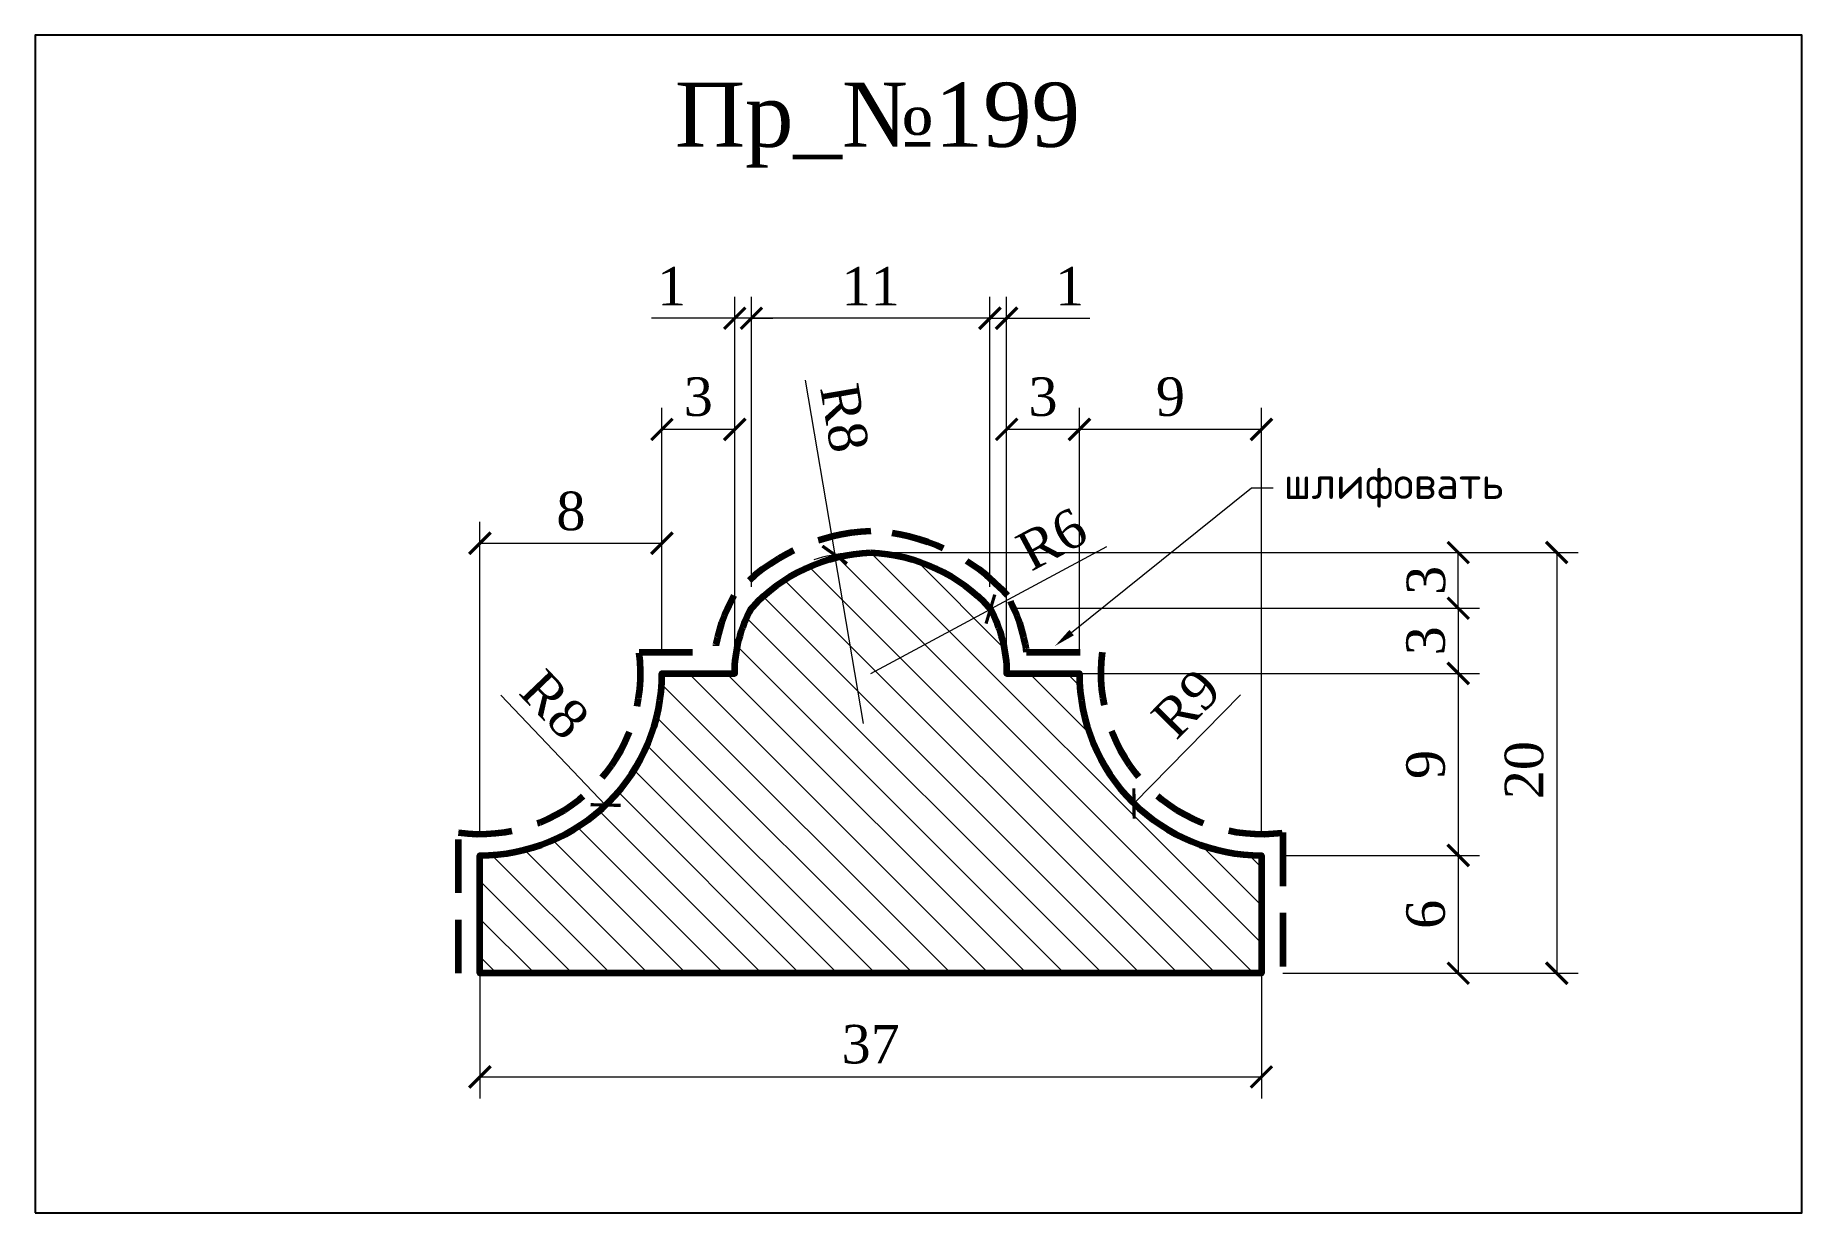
# Model space of a CAD drawing. Header units: millimetres. Extents: x 305098.7 to 305181.2, y -92378 to -92323.
import ezdxf
from ezdxf import colors
from ezdxf.entities.mleader import LeaderData, LeaderLine
from ezdxf.math import Vec2, Vec3

# ---------------------------------------------------------------- set-up
doc = ezdxf.new("R2010")
doc.units = ezdxf.units.MM
doc.header["$MEASUREMENT"] = 0
doc.linetypes.add('HIDDEN', pattern=[0.375, 0.25, -0.125])
doc.layers.add('Outside panel', color=7, linetype='Continuous', lineweight=18, true_color=0x7f5e57)
for name, color, linetype, lineweight in [('линия 15', 7, 'Continuous', 15), ('линия 50', 1, 'Continuous', 211), ('служебный слой РАЗМЕРЫ', 7, 'Continuous', 9)]:
    doc.layers.add(name, color=color, linetype=linetype, lineweight=lineweight)
doc.layers.add('размеры в модели', color=7, linetype='Continuous')
doc.styles.add('ELECT', font='times.ttf')
doc.styles.get("Standard").update_dxf_attribs({"font": 'times.ttf'})
doc.styles.add('ЕСКД профили текст', font='isocpeur.ttf')
doc.dimstyles.new('M_1', dxfattribs={"dimtxt": 1.8, "dimasz": 1, "dimexe": 1, "dimexo": 1, "dimgap": 0.6, "dimtad": 1, "dimdec": 0, "dimdsep": 46, "dimtxsty": 'Standard', "dimblk": 'ARCHTICK', "dimcen": -5, "dimclrd": 7, "dimclre": 7, "dimclrt": 7, "dimadec": 0, "dimazin": 0, "dimtfac": 1, "dimtdec": 0, "dimtmove": 0, "dimatfit": 3, "dimfxl": 1, "dimtolj": 1, "dimtzin": 0, "dimlwd": 5, "dimlwe": 5, "dimarcsym": 0})

# ---------------------------------------------------------------- blocks, each defined once
blk = doc.blocks.new('_ArchTick')
at = {"color": 0, "linetype": 'ByBlock', "const_width": 0.15}
blk.add_lwpolyline([(-0.5, -0.5), (0.5, 0.5)], dxfattribs=at)
blk = doc.blocks.new('*D2')
at = {"layer": 'Defpoints', "color": 0, "ltscale": 1000, "transparency": 16777216}
for p in [(305137.7268821059, -92347.12373883478), (305155.9768821058, -92366.7773536128), (305169.7685085959, -92366.7773536128)]:
    blk.add_point(p, dxfattribs=at)
at = {"layer": 'линия 15', "color": 7, "lineweight": 5, "ltscale": 1000, "transparency": 16777216}
for p, q in [((305138.7268821059, -92347.12373883478), (305170.7685085959, -92347.12373883478)), ((305169.7685085959, -92347.12373883478), (305169.7685085959, -92366.7773536128)), ((305156.9768821058, -92366.7773536128), (305170.7685085959, -92366.7773536128))]:
    blk.add_line(p, q, dxfattribs=at)
for p, rotation in [((305169.7685085959, -92347.12373883478), 90), ((305169.7685085959, -92366.7773536128), 270)]:
    blk.add_blockref('_ArchTick', p, dxfattribs=dict(at, rotation=rotation))
at = {"layer": 'линия 15', "color": 7, "ltscale": 1000, "transparency": 16777216, "insert": (305168.2529354164, -92357.28926555198), "char_height": 1.8, "attachment_point": 5, "rotation": 90}
blk.add_mtext('\\A1;20', dxfattribs=at)
blk = doc.blocks.new('*D18')
at = {"layer": 'Defpoints', "color": 0, "ltscale": 1000, "transparency": 16777216}
for p in [(305119.4768821063, -92352.77373883498), (305125.3487569935, -92358.9195573565)]:
    blk.add_point(p, dxfattribs=at)
at = {"layer": 'размеры в модели', "color": 7, "lineweight": 5, "ltscale": 1000, "transparency": 16777216}
blk.add_line((305120.4517841717, -92353.79412351367), (305125.3487569935, -92358.9195573565), dxfattribs=at)
at = {"layer": 'размеры в модели', "color": 7, "lineweight": 5, "ltscale": 1000, "transparency": 16777216, "rotation": 313.6941673580189}
blk.add_blockref('_ArchTick', (305125.3487569935, -92358.9195573565), dxfattribs=at)
at = {"layer": 'размеры в модели', "color": 7, "ltscale": 1000, "transparency": 16777216, "insert": (305122.9648292633, -92354.23049981485), "char_height": 1.8, "attachment_point": 5, "rotation": 313.69416735801883}
blk.add_mtext('\\A1;R8', dxfattribs=at)
blk = doc.blocks.new('*D17')
at = {"layer": 'Defpoints', "color": 0, "ltscale": 1000, "transparency": 16777216}
for p in [(305155.9768821058, -92352.77373883475), (305150.0252215741, -92358.84232490705)]:
    blk.add_point(p, dxfattribs=at)
at = {"layer": 'размеры в модели', "color": 7, "lineweight": 5, "ltscale": 1000, "transparency": 16777216}
blk.add_line((305155.0023636368, -92353.76740256546), (305150.0252215741, -92358.84232490705), dxfattribs=at)
at = {"layer": 'размеры в модели', "color": 7, "lineweight": 5, "ltscale": 1000, "transparency": 16777216, "rotation": 225.5573204049394}
blk.add_blockref('_ArchTick', (305150.0252215741, -92358.84232490705), dxfattribs=at)
at = {"layer": 'размеры в модели', "color": 7, "ltscale": 1000, "transparency": 16777216, "insert": (305152.4683489144, -92354.18299287128), "char_height": 1.8, "attachment_point": 5, "rotation": 45.557320404939354}
blk.add_mtext('\\A1;R9', dxfattribs=at)
blk = doc.blocks.new('*D16')
at = {"layer": 'Defpoints', "color": 0, "ltscale": 1000, "transparency": 16777216}
for p in [(305143.3195753789, -92349.76636756536), (305137.7268821058, -92352.77373883464)]:
    blk.add_point(p, dxfattribs=at)
at = {"layer": 'размеры в модели', "color": 7, "lineweight": 5, "ltscale": 1000, "transparency": 16777216}
for p in [(305148.7393910605, -92346.851958144), (305137.7268821058, -92352.77373883464)]:
    blk.add_line(p, (305143.3195753789, -92349.76636756536), dxfattribs=at)
at = {"layer": 'размеры в модели', "color": 7, "lineweight": 5, "ltscale": 1000, "transparency": 16777216, "rotation": 208.2683506992774}
blk.add_blockref('_ArchTick', (305143.3195753789, -92349.76636756536), dxfattribs=at)
at = {"layer": 'размеры в модели', "color": 7, "ltscale": 1000, "transparency": 16777216, "insert": (305146.1924441704, -92346.50073652467), "char_height": 1.8, "attachment_point": 5, "rotation": 28.26835069927743}
blk.add_mtext('\\A1;R6', dxfattribs=at)
blk = doc.blocks.new('*D15')
at = {"layer": 'Defpoints', "color": 0, "ltscale": 1000, "transparency": 16777216}
for p in [(305136.048020447, -92347.22987914817), (305137.3891517337, -92355.11239572389)]:
    blk.add_point(p, dxfattribs=at)
at = {"layer": 'размеры в модели', "color": 7, "lineweight": 5, "ltscale": 1000, "transparency": 16777216}
for p in [(305134.6596528225, -92339.06973038254), (305137.3891517337, -92355.11239572389)]:
    blk.add_line(p, (305136.048020447, -92347.22987914817), dxfattribs=at)
blk.add_arc((305137.3891517337, -92355.11239572389), 7.995792687084759, 94.74493243977896, 106.8215816511392, dxfattribs=at)
at = {"layer": 'размеры в модели', "color": 7, "lineweight": 5, "ltscale": 1000, "transparency": 16777216, "rotation": 279.6558406476701}
blk.add_blockref('_ArchTick', (305136.048020447, -92347.22987914817), dxfattribs=at)
at = {"layer": 'размеры в модели', "color": 7, "ltscale": 1000, "transparency": 16777216, "insert": (305136.4978606551, -92340.83800973624), "char_height": 1.8, "attachment_point": 5, "rotation": 279.65584064767006}
blk.add_mtext('\\A1;R8', dxfattribs=at)
blk = doc.blocks.new('*D14')
at = {"layer": 'Defpoints', "color": 0, "ltscale": 1000, "transparency": 16777216}
for p in [(305119.4768821058, -92361.27373883469), (305155.9768821058, -92361.27373883469), (305155.9768821058, -92371.62096897904)]:
    blk.add_point(p, dxfattribs=at)
at = {"layer": 'размеры в модели', "color": 7, "lineweight": 5, "ltscale": 1000, "transparency": 16777216}
for p, q in [((305119.4768821058, -92362.27373883469), (305119.4768821058, -92372.62096897904)), ((305155.9768821058, -92362.27373883469), (305155.9768821058, -92372.62096897904)), ((305119.4768821058, -92371.62096897904), (305155.9768821058, -92371.62096897904))]:
    blk.add_line(p, q, dxfattribs=at)
at = {"layer": 'размеры в модели', "color": 7, "lineweight": 5, "ltscale": 1000, "transparency": 16777216, "rotation": 180}
blk.add_blockref('_ArchTick', (305119.4768821058, -92371.62096897904), dxfattribs=at)
at = {"layer": 'размеры в модели', "color": 7, "lineweight": 5, "ltscale": 1000, "transparency": 16777216}
blk.add_blockref('_ArchTick', (305155.9768821058, -92371.62096897904), dxfattribs=at)
at = {"layer": 'размеры в модели', "color": 7, "ltscale": 1000, "transparency": 16777216, "insert": (305137.7268821058, -92370.1028002696), "char_height": 1.8, "attachment_point": 5}
blk.add_mtext('\\A1;37', dxfattribs=at)
blk = doc.blocks.new('*D13')
at = {"layer": 'Defpoints', "color": 0, "ltscale": 1000, "transparency": 16777216}
for p in [(305155.9768821058, -92361.27373883469), (305155.9768821058, -92366.7773536128), (305165.1705589048, -92366.7773536128)]:
    blk.add_point(p, dxfattribs=at)
at = {"layer": 'размеры в модели', "color": 7, "lineweight": 5, "ltscale": 1000, "transparency": 16777216}
for p, q in [((305156.9768821058, -92361.27373883469), (305166.1705589048, -92361.27373883469)), ((305165.1705589048, -92361.27373883469), (305165.1705589048, -92366.7773536128)), ((305156.9768821058, -92366.7773536128), (305166.1705589048, -92366.7773536128))]:
    blk.add_line(p, q, dxfattribs=at)
for p, rotation in [((305165.1705589048, -92361.27373883469), 90), ((305165.1705589048, -92366.7773536128), 270)]:
    blk.add_blockref('_ArchTick', p, dxfattribs=dict(at, rotation=rotation))
at = {"layer": 'размеры в модели', "color": 7, "ltscale": 1000, "transparency": 16777216, "insert": (305163.6549857252, -92364.02554622368), "char_height": 1.8, "attachment_point": 5, "rotation": 90}
blk.add_mtext('\\A1;6', dxfattribs=at)
blk = doc.blocks.new('*D12')
at = {"layer": 'Defpoints', "color": 0, "ltscale": 1000, "transparency": 16777216}
for p in [(305147.4768821058, -92352.77373883467), (305155.9768821058, -92361.27373883469), (305165.1705589048, -92361.27373883469)]:
    blk.add_point(p, dxfattribs=at)
at = {"layer": 'размеры в модели', "color": 7, "lineweight": 5, "ltscale": 1000, "transparency": 16777216}
for p, q in [((305148.4768821058, -92352.77373883467), (305166.1705589048, -92352.77373883467)), ((305165.1705589048, -92352.77373883467), (305165.1705589048, -92361.27373883469)), ((305156.9768821058, -92361.27373883469), (305166.1705589048, -92361.27373883469))]:
    blk.add_line(p, q, dxfattribs=at)
for p, rotation in [((305165.1705589048, -92352.77373883467), 90), ((305165.1705589048, -92361.27373883469), 270)]:
    blk.add_blockref('_ArchTick', p, dxfattribs=dict(at, rotation=rotation))
at = {"layer": 'размеры в модели', "color": 7, "ltscale": 1000, "transparency": 16777216, "insert": (305163.6523901953, -92357.02373883461), "char_height": 1.8, "attachment_point": 5, "rotation": 90}
blk.add_mtext('\\A1;9', dxfattribs=at)
blk = doc.blocks.new('*D11')
at = {"layer": 'Defpoints', "color": 0, "ltscale": 1000, "transparency": 16777216}
for p in [(305143.2965697922, -92349.72397178193), (305144.0768821058, -92352.77373883469), (305165.1705589048, -92352.77373883469)]:
    blk.add_point(p, dxfattribs=at)
at = {"layer": 'размеры в модели', "color": 7, "lineweight": 5, "ltscale": 1000, "transparency": 16777216}
for p, q in [((305144.2965697922, -92349.72397178193), (305166.1705589048, -92349.72397178193)), ((305165.1705589048, -92349.72397178193), (305165.1705589048, -92352.77373883469)), ((305145.0768821058, -92352.77373883469), (305166.1705589048, -92352.77373883469))]:
    blk.add_line(p, q, dxfattribs=at)
for p, rotation in [((305165.1705589048, -92349.72397178193), 90), ((305165.1705589048, -92352.77373883469), 270)]:
    blk.add_blockref('_ArchTick', p, dxfattribs=dict(at, rotation=rotation))
at = {"layer": 'размеры в модели', "color": 7, "ltscale": 1000, "transparency": 16777216, "insert": (305163.6549857252, -92351.24885530825), "char_height": 1.8, "attachment_point": 5, "rotation": 90}
blk.add_mtext('\\A1;3', dxfattribs=at)
blk = doc.blocks.new('*D9')
at = {"layer": 'Defpoints', "color": 0, "ltscale": 1000, "transparency": 16777216}
for p in [(305147.4768821058, -92341.36963779721), (305147.4768821058, -92352.77373883466), (305155.9768821058, -92361.27373883467)]:
    blk.add_point(p, dxfattribs=at)
at = {"layer": 'размеры в модели', "color": 7, "lineweight": 5, "ltscale": 1000, "transparency": 16777216}
for p, q in [((305147.4768821058, -92351.77373883466), (305147.4768821058, -92340.36963779721)), ((305155.9768821058, -92360.27373883467), (305155.9768821058, -92340.36963779721)), ((305155.9768821058, -92341.36963779721), (305147.4768821058, -92341.36963779721))]:
    blk.add_line(p, q, dxfattribs=at)
at = {"layer": 'размеры в модели', "color": 7, "lineweight": 5, "ltscale": 1000, "transparency": 16777216, "rotation": 180}
blk.add_blockref('_ArchTick', (305147.4768821058, -92341.36963779721), dxfattribs=at)
at = {"layer": 'размеры в модели', "color": 7, "lineweight": 5, "ltscale": 1000, "transparency": 16777216}
blk.add_blockref('_ArchTick', (305155.9768821058, -92341.36963779721), dxfattribs=at)
at = {"layer": 'размеры в модели', "color": 7, "ltscale": 1000, "transparency": 16777216, "insert": (305151.7268821058, -92339.85146908776), "char_height": 1.8, "attachment_point": 5}
blk.add_mtext('\\A1;9', dxfattribs=at)
blk = doc.blocks.new('*D8')
at = {"layer": 'Defpoints', "color": 0, "ltscale": 1000, "transparency": 16777216}
for p in [(305144.0768821058, -92341.36963779722), (305144.0768821058, -92352.77373883469), (305147.4768821058, -92352.77373883469)]:
    blk.add_point(p, dxfattribs=at)
at = {"layer": 'размеры в модели', "color": 7, "lineweight": 5, "ltscale": 1000, "transparency": 16777216}
for p, q in [((305144.0768821058, -92351.77373883469), (305144.0768821058, -92340.36963779722)), ((305147.4768821058, -92351.77373883469), (305147.4768821058, -92340.36963779722)), ((305147.4768821058, -92341.36963779722), (305144.0768821058, -92341.36963779722))]:
    blk.add_line(p, q, dxfattribs=at)
at = {"layer": 'размеры в модели', "color": 7, "lineweight": 5, "ltscale": 1000, "transparency": 16777216, "rotation": 180}
blk.add_blockref('_ArchTick', (305144.0768821058, -92341.36963779722), dxfattribs=at)
at = {"layer": 'размеры в модели', "color": 7, "lineweight": 5, "ltscale": 1000, "transparency": 16777216}
blk.add_blockref('_ArchTick', (305147.4768821058, -92341.36963779722), dxfattribs=at)
at = {"layer": 'размеры в модели', "color": 7, "ltscale": 1000, "transparency": 16777216, "insert": (305145.7768821058, -92339.8540646177), "char_height": 1.8, "attachment_point": 5}
blk.add_mtext('\\A1;3', dxfattribs=at)
blk = doc.blocks.new('*D7')
at = {"layer": 'Defpoints', "color": 0, "ltscale": 1000, "transparency": 16777216}
for p in [(305144.0768821058, -92336.18099942594), (305143.2965697922, -92349.72397178193), (305144.0768821058, -92352.77373883469)]:
    blk.add_point(p, dxfattribs=at)
at = {"layer": 'размеры в модели', "color": 7, "lineweight": 5, "ltscale": 1000, "transparency": 16777216}
for p, q in [((305143.2965697922, -92348.72397178193), (305143.2965697922, -92335.18099942594)), ((305144.0768821058, -92351.77373883469), (305144.0768821058, -92335.18099942594)), ((305143.2965697922, -92336.18099942594), (305142.2965697922, -92336.18099942594)), ((305143.2965697922, -92336.18099942594), (305144.0768821058, -92336.18099942594)), ((305144.0768821058, -92336.18099942594), (305147.9698885946, -92336.18099942594))]:
    blk.add_line(p, q, dxfattribs=at)
blk.add_blockref('_ArchTick', (305143.2965697922, -92336.18099942594), dxfattribs=at)
at = {"layer": 'размеры в модели', "color": 7, "lineweight": 5, "ltscale": 1000, "transparency": 16777216, "rotation": 180}
blk.add_blockref('_ArchTick', (305144.0768821058, -92336.18099942594), dxfattribs=at)
at = {"layer": 'размеры в модели', "color": 7, "ltscale": 1000, "transparency": 16777216, "insert": (305147.0233853502, -92334.68099942594), "char_height": 1.8, "attachment_point": 5}
blk.add_mtext('\\A1;1', dxfattribs=at)
blk = doc.blocks.new('*D6')
at = {"layer": 'Defpoints', "color": 0, "ltscale": 1000, "transparency": 16777216}
for p in [(305132.1571944194, -92336.18099942594), (305132.1571944194, -92349.72397178193), (305143.2965697922, -92349.72397178195)]:
    blk.add_point(p, dxfattribs=at)
at = {"layer": 'размеры в модели', "color": 7, "lineweight": 5, "ltscale": 1000, "transparency": 16777216}
for p, q in [((305132.1571944194, -92348.72397178193), (305132.1571944194, -92335.18099942594)), ((305143.2965697922, -92348.72397178195), (305143.2965697922, -92335.18099942594)), ((305143.2965697922, -92336.18099942594), (305132.1571944194, -92336.18099942594))]:
    blk.add_line(p, q, dxfattribs=at)
at = {"layer": 'размеры в модели', "color": 7, "lineweight": 5, "ltscale": 1000, "transparency": 16777216, "rotation": 180}
blk.add_blockref('_ArchTick', (305132.1571944194, -92336.18099942594), dxfattribs=at)
at = {"layer": 'размеры в модели', "color": 7, "lineweight": 5, "ltscale": 1000, "transparency": 16777216}
blk.add_blockref('_ArchTick', (305143.2965697922, -92336.18099942594), dxfattribs=at)
at = {"layer": 'размеры в модели', "color": 7, "ltscale": 1000, "transparency": 16777216, "insert": (305137.7268821058, -92334.68099942594), "char_height": 1.8, "attachment_point": 5}
blk.add_mtext('\\A1;11', dxfattribs=at)
blk = doc.blocks.new('*D5')
at = {"layer": 'Defpoints', "color": 0, "ltscale": 1000, "transparency": 16777216}
for p in [(305131.3768821058, -92336.18099942594), (305132.1571944194, -92349.72397178193), (305131.3768821058, -92352.77373883469)]:
    blk.add_point(p, dxfattribs=at)
at = {"layer": 'размеры в модели', "color": 7, "lineweight": 5, "ltscale": 1000, "transparency": 16777216}
for p, q in [((305131.3768821058, -92351.77373883469), (305131.3768821058, -92335.18099942594)), ((305132.1571944194, -92348.72397178193), (305132.1571944194, -92335.18099942594)), ((305131.3768821058, -92336.18099942594), (305127.483875617, -92336.18099942594)), ((305132.1571944194, -92336.18099942594), (305131.3768821058, -92336.18099942594)), ((305132.1571944194, -92336.18099942594), (305133.1571944194, -92336.18099942594))]:
    blk.add_line(p, q, dxfattribs=at)
blk.add_blockref('_ArchTick', (305131.3768821058, -92336.18099942594), dxfattribs=at)
at = {"layer": 'размеры в модели', "color": 7, "lineweight": 5, "ltscale": 1000, "transparency": 16777216, "rotation": 180}
blk.add_blockref('_ArchTick', (305132.1571944194, -92336.18099942594), dxfattribs=at)
at = {"layer": 'размеры в модели', "color": 7, "ltscale": 1000, "transparency": 16777216, "insert": (305128.4303788614, -92334.68099942594), "char_height": 1.8, "attachment_point": 5}
blk.add_mtext('\\A1;1', dxfattribs=at)
blk = doc.blocks.new('*D4')
at = {"layer": 'Defpoints', "color": 0, "ltscale": 1000, "transparency": 16777216}
for p in [(305127.9768821056, -92341.36963779722), (305127.9768821056, -92352.77373883495), (305131.3768821058, -92352.77373883469)]:
    blk.add_point(p, dxfattribs=at)
at = {"layer": 'размеры в модели', "color": 7, "lineweight": 5, "ltscale": 1000, "transparency": 16777216}
for p, q in [((305127.9768821056, -92351.77373883495), (305127.9768821056, -92340.36963779722)), ((305131.3768821058, -92351.77373883469), (305131.3768821058, -92340.36963779722)), ((305131.3768821058, -92341.36963779722), (305127.9768821056, -92341.36963779722))]:
    blk.add_line(p, q, dxfattribs=at)
at = {"layer": 'размеры в модели', "color": 7, "lineweight": 5, "ltscale": 1000, "transparency": 16777216, "rotation": 180}
blk.add_blockref('_ArchTick', (305127.9768821056, -92341.36963779722), dxfattribs=at)
at = {"layer": 'размеры в модели', "color": 7, "lineweight": 5, "ltscale": 1000, "transparency": 16777216}
blk.add_blockref('_ArchTick', (305131.3768821058, -92341.36963779722), dxfattribs=at)
at = {"layer": 'размеры в модели', "color": 7, "ltscale": 1000, "transparency": 16777216, "insert": (305129.6768821057, -92339.8540646177), "char_height": 1.8, "attachment_point": 5}
blk.add_mtext('\\A1;3', dxfattribs=at)

msp = doc.modelspace()

# ---------------------------------------------------------------- hatches: boundary and pattern name
at = {"layer": 'Outside panel', "ltscale": 1000}
h = msp.add_hatch(dxfattribs=at)
h.set_pattern_fill('ANSI31', color=256, scale=10, angle=90)
h.set_pattern_definition([(135, (-5681.78888567118, 3968.007552076844), (-0.8838834764831844, -0.8838834764831844), [])])
edge = h.paths.add_edge_path()
edge.add_arc((305137.3891517337, -92355.11239572389), 7.995792687166115, 42.36936169914259, 87.57919143630983, ccw=False)
edge.add_arc((305137.7268821058, -92352.77373883463), 6.349999999975779, -5.251763468550052e-10, 28.703578234595795, ccw=False)
edge.add_line((305144.0768821058, -92352.77373883469), (305147.4768821058, -92352.77373883469))
edge.add_arc((305155.9768821058, -92352.77373883472), 8.499999999941792, 179.9999999997057, 270.0000000003924)
edge.add_line((305155.9768821058, -92361.27373883469), (305155.9768821058, -92366.7773536128))
edge.add_line((305155.9768821058, -92366.7773536128), (305119.4768821058, -92366.7773536126))
edge.add_line((305119.4768821058, -92366.7773536126), (305119.4768821058, -92361.27373883469))
edge.add_arc((305119.4768821059, -92352.77373883496), 8.499999999723514, 269.9999999988229, 360.0000000000981)
edge.add_line((305127.9768821056, -92352.77373883495), (305131.3768821058, -92352.77373883469))
edge.add_arc((305137.7268821058, -92352.77373883475), 6.349999999976717, 151.2964217642306, 179.9999999994748, ccw=False)
edge.add_arc((305138.0646124779, -92355.11239572392), 7.995792687176191, 92.42080856368142, 137.6306383007034, ccw=False)

# ---------------------------------------------------------------- linework, layer by layer
at = {"color": 6, "ltscale": 1000}
msp.add_lwpolyline([(305098.7106788926, -92377.96221200556), (305181.2106788926, -92377.96221200556), (305181.2106788926, -92322.96221200556), (305098.7106788926, -92322.96221200556)], close=True, dxfattribs=at)
at = {"layer": 'линия 50', "color": 1, "linetype": 'HIDDEN', "ltscale": 10, "true_color": 0xff0909}
msp.add_lwpolyline([(305118.4768821059, -92366.77770796783), (305118.4768821058, -92360.20677320835, 0.4949069527384178), (305126.9099164794, -92351.77373883505), (305130.4452270741, -92351.77373883479, -0.09551357455205052), (305131.33885194, -92349.13841620798, -0.2045257586756906), (305137.7268821059, -92346.12294500286, -0.2045257586759676), (305144.1149122717, -92349.13841620798, -0.09551357454874779), (305145.0085371374, -92351.7737388347), (305148.5438477321, -92351.77373883472, 0.4949069527295985), (305156.9768821058, -92360.20677320835), (305156.9768821058, -92366.78352855932)], format="xyb", dxfattribs=at)
at = {"layer": 'линия 50', "color": 7}
msp.add_lwpolyline([(305137.7268821058, -92347.12373883478, -0.1998643209219648), (305143.2965697922, -92349.72397178193, -0.1259019675135896), (305144.0768821058, -92352.77373883469), (305147.4768821058, -92352.77373883469), (305147.4768821058, -92352.77373883467), (305147.4768821058, -92352.77373883467), (305147.4768821058, -92352.77373883467, 0.4142135623759782), (305155.9768821058, -92361.27373883469), (305155.9768821058, -92366.7773536128), (305119.4768821058, -92366.7773536126), (305119.4768821058, -92361.27373883469, 0.4142135623791748), (305127.9768821056, -92352.77373883495), (305131.3768821058, -92352.77373883469, -0.1259019675135469), (305132.1571944194, -92349.72397178193, -0.199864320921527)], format="xyb", close=True, dxfattribs=at)

# ---------------------------------------------------------------- texts
at = {"color": 5, "ltscale": 1000, "style": 'ELECT'}
msp.add_text('Пр_№199', height=3, dxfattribs=at).set_placement((305128.5858070085, -92328.16807505369))

# ---------------------------------------------------------------- dimensions: what is measured, and where the dimension line sits
at = {"layer": 'линия 15', "color": 5, "ltscale": 1000}
dim = msp.add_linear_dim(base=(305169.7685085959, -92366.7773536128), p1=(305137.7268821059, -92347.12373883478), p2=(305155.9768821058, -92366.7773536128), angle=90, dimstyle='M_1', dxfattribs=at)
dim.commit()
dim.dimension.update_dxf_attribs({"geometry": '*D2', "text_midpoint": (305169.7685085959, -92357.28926555198), "dimtype": 128})
at = {"layer": 'размеры в модели', "color": 0, "ltscale": 1000}
for base, p1, p2, picture, middle in [((305131.3768821058, -92336.18099942594), (305132.1571944194, -92349.72397178193), (305131.3768821058, -92352.77373883469), '*D5', (305128.4303788614, -92334.68099942594)), ((305132.1571944194, -92336.18099942594), (305143.2965697922, -92349.72397178195), (305132.1571944194, -92349.72397178193), '*D6', (305137.7268821058, -92334.68099942594)), ((305144.0768821058, -92336.18099942594), (305143.2965697922, -92349.72397178193), (305144.0768821058, -92352.77373883469), '*D7', (305147.0233853502, -92334.68099942594)), ((305127.9768821056, -92341.36963779722), (305131.3768821058, -92352.77373883469), (305127.9768821056, -92352.77373883495), '*D4', (305129.6768821057, -92339.8540646177)), ((305147.4768821058, -92341.36963779721), (305155.9768821058, -92361.27373883467), (305147.4768821058, -92352.77373883466), '*D9', (305151.7268821058, -92339.85146908776))]:
    dim = msp.add_linear_dim(base=base, p1=p1, p2=p2, dimstyle='M_1', override={"dimtxt": 1.8}, dxfattribs=at)
    dim.commit()
    dim.dimension.update_dxf_attribs({"geometry": picture, "text_midpoint": middle})
dim = msp.add_linear_dim(base=(305144.0768821058, -92341.36963779722), p1=(305147.4768821058, -92352.77373883469), p2=(305144.0768821058, -92352.77373883469), dimstyle='M_1', override={"dimtxt": 1.8}, dxfattribs=at)
dim.commit()
dim.dimension.update_dxf_attribs({"geometry": '*D8', "text_midpoint": (305145.7768821058, -92341.36963779722), "dimtype": 128})
for center, mpoint, picture, middle in [((305137.3891517337, -92355.11239572389), (305136.048020447, -92347.22987914817), '*D15', (305135.0037585471, -92341.09221625308)), ((305119.4768821063, -92352.77373883498), (305125.3487569935, -92358.9195573565), '*D18', (305121.8690130612, -92355.27747111993)), ((305155.9768821058, -92352.77373883475), (305150.0252215741, -92358.84232490705), '*D17', (305153.5522474421, -92355.2460075523))]:
    dim = msp.add_radius_dim(center=center, mpoint=mpoint, dimstyle='M_1', override={"dimtxt": 1.8}, dxfattribs=at)
    dim.commit()
    dim.dimension.update_dxf_attribs({"geometry": picture, "text_midpoint": middle, "dimtype": 132})
msp.add_linear_dim(base=(305127.9768821056, -92346.69356680811), p1=(305119.4768821058, -92361.27373883469), p2=(305127.9768821056, -92352.77373883495), dimstyle='M_1', override={"dimtxt": 1.8}, dxfattribs=at).render()
dim = msp.add_radius_dim(center=(305137.7268821058, -92352.77373883464), mpoint=(305143.3195753789, -92349.76636756536), dimstyle='M_1', override={"dimtxt": 1.8}, dxfattribs=at)
dim.commit()
dim.dimension.update_dxf_attribs({"geometry": '*D16', "text_midpoint": (305146.1924441704, -92346.50073652467)})
msp.add_linear_dim(base=(305165.1705589049, -92347.12373883478), p1=(305143.2965697922, -92349.72397178193), p2=(305137.7268821059, -92347.12373883478), angle=90, dimstyle='M_1', override={"dimtxt": 1.8}, dxfattribs=at).render()
for base, p1, p2, picture, middle in [((305165.1705589048, -92352.77373883469), (305143.2965697922, -92349.72397178193), (305144.0768821058, -92352.77373883469), '*D11', (305163.6549857252, -92351.24885530825)), ((305165.1705589048, -92361.27373883469), (305147.4768821058, -92352.77373883467), (305155.9768821058, -92361.27373883469), '*D12', (305163.6523901953, -92357.02373883461)), ((305165.1705589048, -92366.7773536128), (305155.9768821058, -92361.27373883469), (305155.9768821058, -92366.7773536128), '*D13', (305163.6549857252, -92364.02554622368))]:
    dim = msp.add_linear_dim(base=base, p1=p1, p2=p2, angle=90, dimstyle='M_1', override={"dimtxt": 1.8}, dxfattribs=at)
    dim.commit()
    dim.dimension.update_dxf_attribs({"geometry": picture, "text_midpoint": middle})
dim = msp.add_linear_dim(base=(305155.9768821058, -92371.62096897904), p1=(305119.4768821058, -92361.27373883469), p2=(305155.9768821058, -92361.27373883469), dimstyle='M_1', dxfattribs=at)
dim.commit()
dim.dimension.update_dxf_attribs({"geometry": '*D14', "text_midpoint": (305137.7268821058, -92370.1028002696)})

# ---------------------------------------------------------------- leaders
at = {"layer": 'служебный слой РАЗМЕРЫ'}
ml = msp.add_multileader_mtext('Standard', dxfattribs=at)
ml.set_content('\\A1;шлифовать', color=256, style='ЕСКД профили текст')
ml.set_leader_properties(color=256, linetype='ByLayer', lineweight=-1)
ml.build(insert=Vec2(0, 0))
ml.multileader.update_dxf_attribs({"dogleg_length": 1, "arrow_head_size": 1})
ctx = ml.context
ctx.base_point, ctx.char_height, ctx.arrow_head_size, ctx.landing_gap_size, ctx.plane_origin = Vec3(305156.519015576, -92344.09747990716), 1.5, 1, 0.5, Vec3(305175.5537467613, -92313.24209214978)
notes = []
notes.append((ctx, [(1, (1, 1, 0), (305155.519015576, -92344.09747990716), (1, 0), 1, [(0, [(305146.3354245024, -92351.49037920809)], 0, [])])]))
ctx.mtext.insert, ctx.mtext.flow_direction = Vec3(305157.019015576, -92343.12247990715), 5
for ctx, leaders in notes:
    for number, flags, end, landing, length, lines in leaders:
        leader = LeaderData()
        leader.index, (leader.has_last_leader_line, leader.has_dogleg_vector, leader.attachment_direction) = number, flags
        leader.last_leader_point, leader.dogleg_vector, leader.dogleg_length = Vec3(end), Vec3(landing), length
        for number, points, colour, breaks in lines:
            line = LeaderLine()
            line.index, line.vertices, line.color, line.breaks = number, Vec3.list(points), colors.encode_raw_color(colour), breaks
            leader.lines.append(line)
        ctx.leaders.append(leader)

doc.saveas('drawing.dxf')
